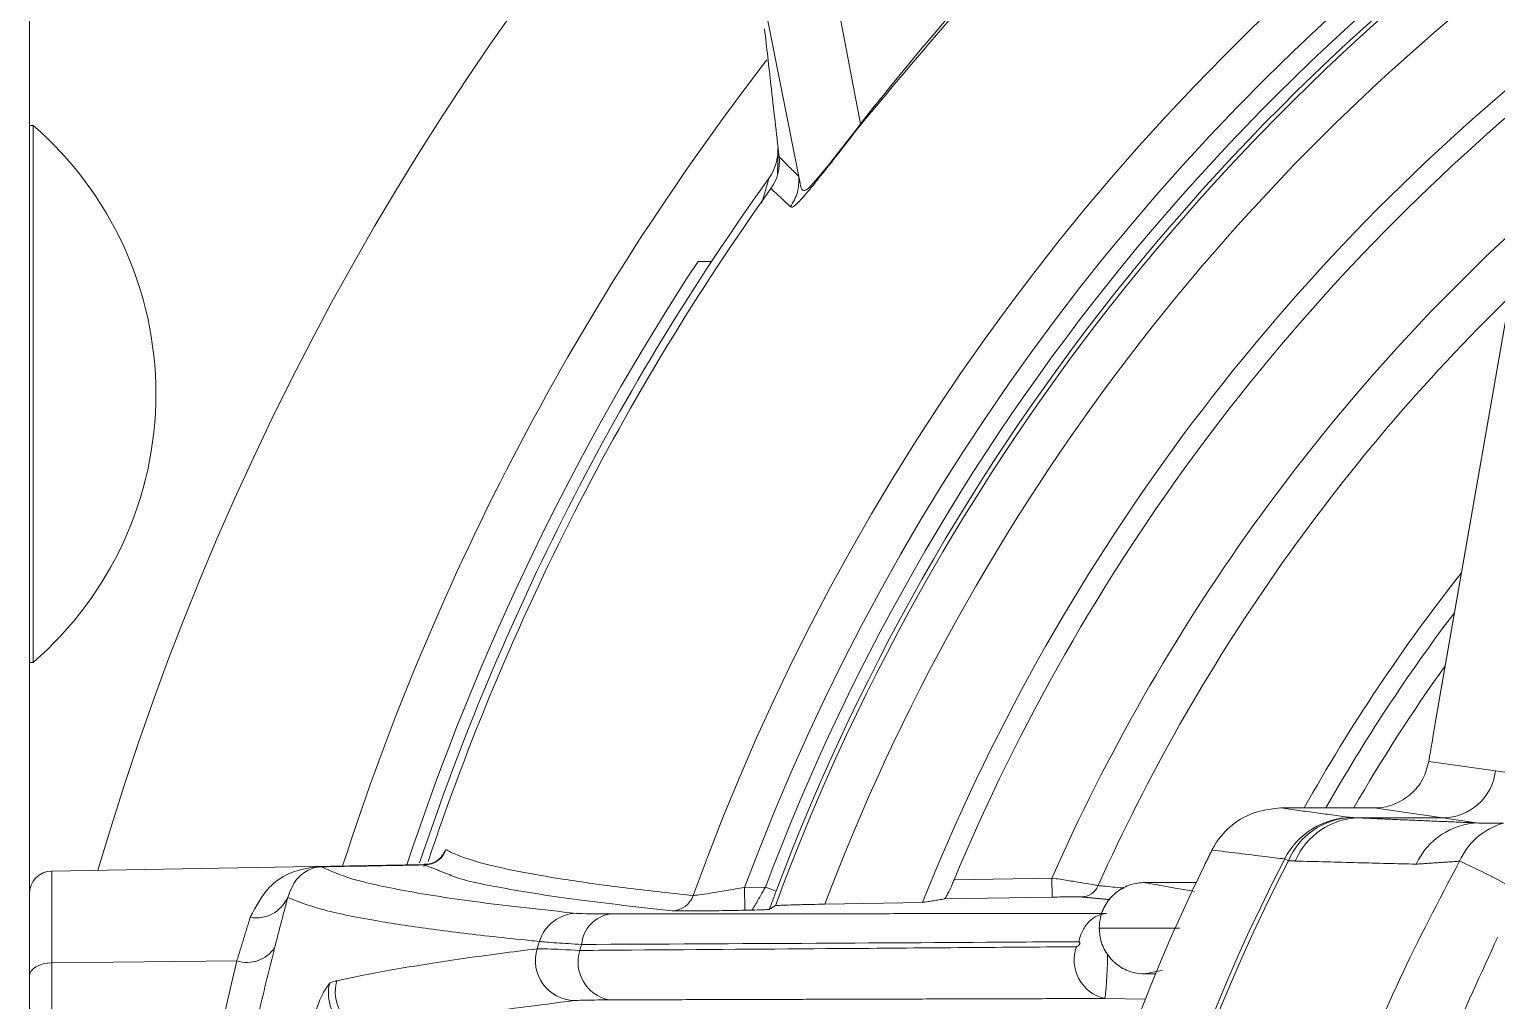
# Model space of a CAD drawing. Extents: x 16.7 to 113.1, y 4.5 to 84.5.
# Drawn here: x 103.273 to 105.198, y 36.787 to 38.061 of the extents above; entities that cross this region are included whole.
import ezdxf

# ---------------------------------------------------------------- set-up
doc = ezdxf.new("R2010")
doc.units = 0
doc.header["$MEASUREMENT"] = 0
doc.linetypes.add('SLD-SOLID', pattern=[0])
doc.layers.add('OBJECT', color=7, linetype='CONTINUOUS')

msp = doc.modelspace()

# ---------------------------------------------------------------- linework, layer by layer
at = {"layer": 'OBJECT', "linetype": 'SLD-SOLID', "lineweight": 15}
for p, q in [((103.2727, 37.2701), (103.2727, 44.0865)), ((105.3032, 38.217), (105.1171, 37.1513)), ((105.3032, 38.2165), (105.1171, 37.1508)), ((104.318, 38.1723), (104.3633, 37.9367)), ((104.2397, 38.0808), (104.2822, 37.8677)), ((103.2777, 37.9347), (103.2727, 37.9347)), ((103.2777, 37.9347), (103.2777, 37.2307)), ((104.1499, 37.7565), (104.1679, 37.7565)), ((103.2727, 34.4065), (103.2727, 37.2701)), ((103.2727, 37.2307), (103.2777, 37.2307)), ((105.1171, 37.1513), (105.1171, 37.1508)), ((105.1087, 37.1008), (105.1962, 37.0883)), ((105.1962, 37.0883), (105.2597, 37.0792)), ((105.0369, 37.0397), (104.9147, 37.0397)), ((105.1272, 37.0267), (105.0369, 37.0397)), ((105.1272, 37.0267), (105.0166, 37.0267)), ((105.174, 37.02), (105.1272, 37.0267)), ((103.7902, 36.9655), (103.3022, 36.957)), ((103.8132, 36.9749), (103.8146, 36.9781)), ((104.9244, 36.9704), (104.9196, 36.9729)), ((103.3022, 36.957), (103.3022, 36.8368)), ((104.4859, 36.9456), (104.6142, 36.9479)), ((104.6147, 36.9229), (104.6142, 36.9479)), ((104.8034, 36.9421), (104.7362, 36.9421)), ((104.211, 36.9356), (104.2384, 36.936)), ((104.211, 36.9356), (104.2115, 36.9056)), ((104.2384, 36.936), (104.2524, 36.9308)), ((104.6147, 36.9229), (104.4732, 36.9204)), ((104.2207, 36.9057), (104.2115, 36.9056)), ((104.3161, 36.9136), (104.4445, 36.9158)), ((103.5449, 36.8393), (103.3022, 36.8368)), ((103.3022, 36.8368), (103.3022, 36.3568)), ((104.7501, 36.8221), (104.7362, 36.8221)), ((104.6832, 36.7899), (104.7368, 36.789))]:
    msp.add_line(p, q, dxfattribs=at)
at = {"layer": 'OBJECT', "linetype": 'SLD-SOLID', "lineweight": 15, "flags": 128}
for points in [[(104.8007, 36.9304), (104.7976, 36.931), (104.7761, 36.9347), (104.762, 36.9371), (104.7528, 36.9388), (104.7467, 36.9399), (104.7428, 36.9406), (104.7403, 36.9411), (104.7386, 36.9414), (104.7376, 36.9417), (104.737, 36.9418), (104.7366, 36.9419), (104.7363, 36.942), (104.7362, 36.942), (104.7361, 36.942), (104.7361, 36.9421), (104.7361, 36.9421), (104.7361, 36.9421), (104.7361, 36.9421), (104.7361, 36.9421), (104.7361, 36.9421), (104.7361, 36.9421), (104.7362, 36.9421), (104.7362, 36.9421), (104.7362, 36.9421), (104.7362, 36.9421), (104.7362, 36.9421), (104.7362, 36.9421), (104.7362, 36.9421), (104.7362, 36.9421)], [(103.3022, 36.8368), (103.2964, 36.8364), (103.2909, 36.8353), (103.2858, 36.8336), (103.2813, 36.8314), (103.2776, 36.8287), (103.2749, 36.8256), (103.2733, 36.8223), (103.2727, 36.8188)], [(104.7592, 36.8265), (104.7558, 36.826), (104.7487, 36.8247), (104.7441, 36.8238), (104.7411, 36.8232), (104.7392, 36.8229), (104.7379, 36.8226), (104.7372, 36.8224), (104.7367, 36.8223), (104.7364, 36.8223), (104.7362, 36.8222), (104.7361, 36.8222), (104.7361, 36.8221), (104.7361, 36.8221), (104.7361, 36.8221), (104.7361, 36.8221), (104.7361, 36.8221), (104.7361, 36.8221), (104.7361, 36.8221), (104.7361, 36.8221), (104.7362, 36.8221), (104.7362, 36.8221), (104.7362, 36.8221), (104.7362, 36.8221), (104.7362, 36.8221), (104.7362, 36.8221), (104.7362, 36.8221)]]:
    msp.add_lwpolyline(points, dxfattribs=at)
at = {"layer": 'OBJECT', "linetype": 'SLD-SOLID', "lineweight": 15}
for centre, radius, start, end in [((106.9727, 35.9065), 3.76, 108.0496, 163.7593), ((106.9727, 35.9065), 3.0068, 93.8025, 160.2009), ((106.9727, 35.9065), 2.9472, 93.9337, 159.5632), ((106.9727, 35.9065), 2.9217, 121.1451, 159.3669), ((106.9727, 35.9065), 2.9067, 121.4467, 159.3669), ((106.9727, 35.9065), 2.901, 121.6184, 159.7287), ((106.9727, 35.9065), 2.841, 126.047, 159.2386), ((106.9727, 35.9065), 3.4547, 142.2686, 162.1811), ((106.9727, 35.9065), 2.7223, 128.6961, 158.2371), ((106.9727, 35.9065), 2.6951, 129.3545, 157.3213), ((102.9734, 37.5827), 0.4653, 310.8426, 49.1574), ((104.2142, 37.7454), 0.2425, 51.9012, 52.0702), ((104.1928, 37.9021), 0.062, 324.3266, 359), ((104.1967, 37.8869), 0.06, 324.4956, 6.5184), ((106.9727, 35.9065), 3.36, 144.3266, 161.585), ((106.9727, 35.9065), 3.35, 144.4956, 161.4994), ((106.9727, 35.9065), 2.5781, 132.4736, 156.1759), ((106.9727, 35.9065), 3.375, 146.7599, 161.7193), ((106.9727, 35.9065), 2.5186, 134.2685, 155.8244), ((106.9727, 35.9065), 2.3227, 141.6389, 150.7976), ((106.9727, 35.9065), 2.2979, 142.8025, 150.4512), ((106.9727, 35.9065), 2.2663, 144.3956, 149.9969), ((105.1268, 37.0966), 0.0698, 270.3171, 353.1576), ((105.0081, 36.9278), 0.0994, 90.2517, 152.9966), ((105.0102, 36.934), 0.0932, 91.5272, 156.9951), ((105.0191, 36.9336), 0.0932, 91.5256, 156.9105), ((105.1764, 36.9274), 0.0927, 91.4966, 155.3084), ((105.2308, 36.9337), 0.0894, 105.6603, 156.0862), ((103.7909, 36.995), 0.03, 271.0246, 341.1089), ((103.7909, 36.9951), 0.03, 271.0057, 341.0105), ((103.6526, 36.9627), 0.00343, 359.3626, 0.6374), ((103.7925, 36.9918), 0.026, 265.7193, 327.4762), ((106.9722, 35.907), 2.4031, 153.8964, 206.1036), ((106.9722, 35.907), 2.3128, 152.557, 207.443), ((106.9722, 35.907), 2.3074, 152.557, 207.443), ((104.845, 36.2813), 0.7528, 60.5869, 66.1726), ((103.3027, 36.927), 0.03, 91, 180), ((103.5703, 36.9411), 0.0454, 259.9348, 335.8549), ((104.1155, 36.9349), 0.0299, 271.2274, 340.5297), ((104.6523, 36.9479), 0.0248, 271.2344, 336.256), ((103.9918, 36.8493), 0.0523, 91.2398, 162.7673), ((104.0414, 36.857), 0.0443, 98.0542, 175.019), ((106.9727, 35.9065), 3.1787, 162.4546, 162.636), ((103.5585, 36.8803), 0.0431, 251.6789, 326.7533), ((103.989, 36.8396), 0.0525, 162.7989, 268.5417), ((104.0437, 36.838), 0.0512, 163.094, 257.6075), ((106.9727, 35.9065), 3.1248, 162.2171, 162.3692), ((104.6953, 36.8404), 0.0519, 160.3626, 256.5936), ((103.7176, 36.7965), 0.0526, 164.8981, 245.534), ((103.7267, 36.7992), 0.0526, 164.7379, 253.054)]:
    msp.add_arc(centre, radius, start, end, dxfattribs=at)
msp.add_ellipse((105.1497, 36.9612), major_axis=(0.0611, 0.4899), ratio=0.121842, start_param=1.188747, end_param=1.297006, dxfattribs=at)
for points, knots in [([(104.3633, 37.9367), (104.3633, 37.9367), (104.4469, 38.0442), (104.5829, 38.1984), (104.7823, 38.3859), (104.8882, 38.4737), (104.9425, 38.5159), (104.9425, 38.5159)], [0, 0, 0, 0, 0.000003, 0.497705, 0.748853, 0.999997, 1, 1, 1, 1]), ([(104.9429, 38.5154), (104.8895, 38.4721), (104.7826, 38.3857), (104.5828, 38.1982), (104.4513, 38.0408), (104.3638, 37.9362)], [0, 0, 0, 0, 0.251148, 0.502295, 1, 1, 1, 1]), ([(104.2563, 37.8937), (104.2527, 37.925), (104.2464, 37.9809), (104.24, 38.0368), (104.2372, 38.0614)], [0, 0, 0, 0, 0.56, 1, 1, 1, 1]), ([(104.3638, 37.9362), (104.3548, 37.9246), (104.3367, 37.9014), (104.3122, 37.8702), (104.2918, 37.8448), (104.2745, 37.8257), (104.2726, 37.8271), (104.2713, 37.828)], [0, 0, 0, 0, 0.13867, 0.277419, 0.423115, 0.599885, 1, 1, 1, 1]), ([(104.2822, 37.8677), (104.2822, 37.8677), (104.2822, 37.8675), (104.2839, 37.8596), (104.2844, 37.8462), (104.2932, 37.8506), (104.3013, 37.859), (104.308, 37.8668), (104.3211, 37.8829), (104.3376, 37.9038), (104.3548, 37.9257), (104.3633, 37.9367), (104.3633, 37.9367)], [0, 0, 0, 0, 0.000008, 0.011235, 0.408406, 0.550964, 0.581776, 0.700643, 0.724685, 0.86239, 0.999992, 1, 1, 1, 1]), ([(104.2563, 37.8937), (104.2564, 37.8936), (104.2567, 37.8933), (104.2608, 37.8892), (104.2699, 37.8799), (104.2786, 37.8712), (104.2822, 37.8677)], [0, 0, 0, 0, 0.132531, 0.454207, 0.77585, 1, 1, 1, 1]), ([(104.2335, 37.8327), (104.2336, 37.8331), (104.2355, 37.8396), (104.2384, 37.8494), (104.2414, 37.8598), (104.2429, 37.865), (104.2431, 37.8656), (104.2432, 37.8659)], [0, 0, 0, 0, 0.0265891, 0.4134787, 0.6887381, 0.8519278, 1, 1, 1, 1]), ([(104.2713, 37.828), (104.2749, 37.8341), (104.282, 37.8464), (104.2821, 37.8606), (104.2822, 37.8677)], [0, 0, 0, 0, 0.499999, 1, 1, 1, 1]), ([(104.2713, 37.828), (104.2677, 37.8314), (104.259, 37.8396), (104.25, 37.8478), (104.246, 37.8517), (104.2456, 37.852), (104.2456, 37.852)], [0, 0, 0, 0, 0.224142, 0.545792, 0.867469, 1, 1, 1, 1]), ([(105.1087, 37.1008), (105.1066, 37.0929), (105.1024, 37.0771), (105.0862, 37.0573), (105.065, 37.0439), (105.0474, 37.0399), (105.0381, 37.0397), (105.0369, 37.0397)], [0, 0, 0, 0, 0.245139, 0.490501, 0.730317, 0.965345, 1, 1, 1, 1]), ([(104.9147, 37.0397), (104.9033, 37.0386), (104.8804, 37.0363), (104.8501, 37.0189), (104.8324, 36.9996), (104.8256, 36.987), (104.8242, 36.9845)], [0, 0, 0, 0, 0.30705, 0.614016, 0.922363, 1, 1, 1, 1]), ([(103.8193, 36.9853), (103.8198, 36.985), (103.8221, 36.9836), (103.8333, 36.9778), (103.8597, 36.9685), (103.9102, 36.9569), (103.9729, 36.946), (104.049, 36.9353), (104.1121, 36.9284), (104.1436, 36.9249)], [0, 0, 0, 0, 0.013096, 0.06548, 0.275026, 0.456131, 0.637291, 0.818617, 1, 1, 1, 1]), ([(104.9196, 36.9729), (104.911, 36.9739), (104.8791, 36.9778), (104.8474, 36.9817), (104.8242, 36.9845)], [0, 0, 0, 0, 0.269854, 1, 1, 1, 1]), ([(103.5624, 36.8964), (103.57, 36.9106), (103.5888, 36.9458), (103.6223, 36.9591), (103.6479, 36.9622), (103.6509, 36.9625), (103.6534, 36.9626), (103.6549, 36.9627), (103.6558, 36.9627), (103.656, 36.9627)], [0, 0, 0, 0, 0.3745001, 0.926844, 0.9533741, 0.9778968, 0.9873126, 0.9971707, 1, 1, 1, 1]), ([(103.6117, 36.9225), (103.615, 36.9311), (103.6202, 36.9444), (103.6345, 36.9565), (103.6434, 36.9609), (103.652, 36.9623), (103.6534, 36.9625), (103.6545, 36.9626), (103.6552, 36.9626), (103.6555, 36.9626), (103.6558, 36.9626), (103.6559, 36.9626), (103.656, 36.9626)], [0, 0, 0, 0, 0.37593, 0.58147, 0.938747, 0.964182, 0.985816, 0.992803, 0.995664, 0.998558, 0.998579, 1, 1, 1, 1]), ([(103.656, 36.9627), (103.691, 36.9633), (103.7362, 36.9641), (103.7813, 36.9649), (103.7914, 36.9651)], [0, 0, 0, 0, 0.775375, 1, 1, 1, 1]), ([(103.7914, 36.965), (103.766, 36.9645), (103.7209, 36.9637), (103.6758, 36.963), (103.656, 36.9626)], [0, 0, 0, 0, 0.5626401, 1, 1, 1, 1]), ([(103.656, 36.9626), (103.6677, 36.9572), (103.691, 36.9465), (103.7624, 36.931), (103.8581, 36.9159), (103.9465, 36.9063), (103.9906, 36.9015)], [0, 0, 0, 0, 0.2496306, 0.499408, 0.7496294, 1, 1, 1, 1]), ([(105.1491, 34.8441), (105.1187, 34.902), (105.0577, 35.0183), (104.9859, 35.2043), (104.9295, 35.3984), (104.893, 35.5911), (104.8742, 35.7788), (104.871, 35.9606), (104.8832, 36.1443), (104.9187, 36.3784), (104.9817, 36.6036), (105.0677, 36.816), (105.1219, 36.9185), (105.1491, 36.9699)], [0, 0, 0, 0, 0.088396, 0.177531, 0.26901, 0.361303, 0.442162, 0.523579, 0.606757, 0.690543, 0.843256, 0.921374, 1, 1, 1, 1]), ([(105.0922, 36.9661), (105.0666, 36.9667), (105.0134, 36.968), (104.9607, 36.9694), (104.9334, 36.9702)], [0, 0, 0, 0, 0.4804785, 1, 1, 1, 1]), ([(104.1161, 36.905), (104.0732, 36.9097), (103.9874, 36.9191), (103.8965, 36.9339), (103.8438, 36.9442), (103.83, 36.9497), (103.8294, 36.95)], [0, 0, 0, 0, 0.32767, 0.655533, 0.983972, 1, 1, 1, 1]), ([(104.4732, 36.9204), (104.4736, 36.9207), (104.4744, 36.9213), (104.4767, 36.9254), (104.4797, 36.9315), (104.483, 36.9386), (104.4851, 36.9436), (104.4859, 36.9456)], [0, 0, 0, 0, 0.199566, 0.398712, 0.60884, 0.836454, 1, 1, 1, 1]), ([(104.6142, 36.9479), (104.6178, 36.9473), (104.6282, 36.9457), (104.6443, 36.9432), (104.6597, 36.9406), (104.6709, 36.9387), (104.6736, 36.9382), (104.675, 36.9379)], [0, 0, 0, 0, 0.122577, 0.356624, 0.574007, 0.78516, 1, 1, 1, 1]), ([(104.7362, 36.9421), (104.73, 36.9415), (104.717, 36.9404), (104.6993, 36.9307), (104.6853, 36.9159), (104.6774, 36.8987), (104.6766, 36.887), (104.6762, 36.8821)], [0, 0, 0, 0, 0.1983398, 0.4129718, 0.6270882, 0.8431282, 1, 1, 1, 1]), ([(103.9419, 36.8647), (103.9377, 36.8652), (103.9167, 36.8672), (103.8651, 36.8727), (103.7946, 36.8812), (103.7169, 36.8932), (103.6504, 36.9068), (103.6246, 36.9173), (103.6117, 36.9225)], [0, 0, 0, 0, 0.023416, 0.117081, 0.304416, 0.491809, 0.745833, 1, 1, 1, 1]), ([(104.1436, 36.9249), (104.1438, 36.925), (104.1448, 36.925), (104.1504, 36.9256), (104.1657, 36.9279), (104.1869, 36.9314), (104.2029, 36.9342), (104.211, 36.9356)], [0, 0, 0, 0, 0.02565, 0.243452, 0.482622, 0.73914, 1, 1, 1, 1]), ([(104.2207, 36.9057), (104.2207, 36.9058), (104.221, 36.9061), (104.2228, 36.9089), (104.2268, 36.9158), (104.2322, 36.9253), (104.2363, 36.9324), (104.2384, 36.936)], [0, 0, 0, 0, 0.07799, 0.284742, 0.51203, 0.754312, 1, 1, 1, 1]), ([(104.2524, 36.9308), (104.2504, 36.9253), (104.2472, 36.9169), (104.2444, 36.9094), (104.2433, 36.9067)], [0, 0, 0, 0, 0.637342, 1, 1, 1, 1]), ([(104.6528, 36.9231), (104.6519, 36.9231), (104.6502, 36.9232), (104.6432, 36.9232), (104.6334, 36.9231), (104.6234, 36.923), (104.6169, 36.9229), (104.6147, 36.9229)], [0, 0, 0, 0, 0.2085125, 0.4166312, 0.6350684, 0.8740632, 1, 1, 1, 1]), ([(104.675, 36.9379), (104.6771, 36.9377), (104.6878, 36.9367), (104.6991, 36.9356), (104.7084, 36.9347), (104.7091, 36.9346)], [0, 0, 0, 0, 0.18802, 0.940102, 1, 1, 1, 1]), ([(104.2115, 36.9056), (104.2001, 36.9054), (104.1772, 36.905), (104.1471, 36.9047), (104.1256, 36.9047), (104.1178, 36.9049), (104.1163, 36.905), (104.1161, 36.905)], [0, 0, 0, 0, 0.252657, 0.505679, 0.747853, 0.97329, 1, 1, 1, 1]), ([(104.2433, 36.9067), (104.243, 36.9066), (104.242, 36.9065), (104.2337, 36.9062), (104.2254, 36.9059), (104.2207, 36.9057), (104.2207, 36.9057)], [0, 0, 0, 0, 0.171553, 0.467213, 0.995099, 1, 1, 1, 1]), ([(104.2513, 36.9116), (104.2522, 36.9117), (104.2538, 36.9119), (104.2642, 36.9123), (104.2795, 36.9128), (104.2977, 36.9132), (104.3104, 36.9135), (104.3161, 36.9136)], [0, 0, 0, 0, 0.199271, 0.39838, 0.604049, 0.823538, 1, 1, 1, 1]), ([(103.9906, 36.9015), (103.9952, 36.9013), (104.003, 36.9009), (104.0256, 36.9009), (104.0352, 36.9008)], [0, 0, 0, 0, 0.576404, 1, 1, 1, 1]), ([(103.9972, 36.8608), (103.9854, 36.8615), (103.9572, 36.8632), (103.9475, 36.8642), (103.9419, 36.8647)], [0, 0, 0, 0, 0.422663, 1, 1, 1, 1]), ([(104.6492, 36.8644), (104.6262, 36.8643), (104.5108, 36.8635), (104.2929, 36.8622), (104.0996, 36.8613), (103.9972, 36.8608)], [0, 0, 0, 0, 0.105236, 0.526182, 1, 1, 1, 1]), ([(104.6464, 36.8578), (104.6467, 36.8579), (104.6475, 36.858), (104.6487, 36.8586), (104.6497, 36.8597), (104.6503, 36.8606), (104.6507, 36.8615), (104.6509, 36.8623), (104.6509, 36.8631), (104.6506, 36.8638), (104.6501, 36.8643), (104.6495, 36.8644), (104.6492, 36.8644)], [0, 0, 0, 0, 0.11179, 0.308323, 0.405355, 0.512738, 0.582945, 0.64962, 0.723408, 0.796438, 0.884273, 1, 1, 1, 1]), ([(104.6762, 36.8821), (104.6768, 36.8759), (104.678, 36.8629), (104.6876, 36.8452), (104.7025, 36.8312), (104.7196, 36.8233), (104.7313, 36.8225), (104.7362, 36.8221)], [0, 0, 0, 0, 0.19834, 0.412972, 0.627088, 0.843128, 1, 1, 1, 1]), ([(105.1992, 36.8705), (105.1551, 36.7745), (105.0657, 36.5802), (105.0015, 36.3145), (104.9724, 36.0921), (104.9643, 35.9161), (104.9709, 35.7384), (104.9988, 35.5131), (105.0627, 35.2416), (105.1533, 35.0437), (105.1992, 34.9435)], [0, 0, 0, 0, 0.158308, 0.320393, 0.4075, 0.494607, 0.584228, 0.67385, 0.834938, 1, 1, 1, 1]), ([(103.5945, 36.8566), (103.5877, 36.8292), (103.5537, 36.6921), (103.5258, 36.5338), (103.5108, 36.4027), (103.5085, 36.3828)], [0, 0, 0, 0, 0.1748506, 0.8747974, 1, 1, 1, 1]), ([(103.676, 36.8131), (103.6786, 36.8137), (103.6918, 36.8166), (103.7286, 36.8241), (103.7945, 36.8355), (103.8709, 36.8466), (103.9225, 36.8531), (103.9388, 36.8551)], [0, 0, 0, 0, 0.040495, 0.202477, 0.526502, 0.850526, 1, 1, 1, 1]), ([(103.9388, 36.8551), (103.9425, 36.8552), (103.9513, 36.8552), (103.9787, 36.8538), (103.9947, 36.8529)], [0, 0, 0, 0, 0.415675, 1, 1, 1, 1]), ([(103.9947, 36.8529), (104.0174, 36.8531), (104.1309, 36.8539), (104.3472, 36.8554), (104.5428, 36.857), (104.6464, 36.8578)], [0, 0, 0, 0, 0.105274, 0.526369, 1, 1, 1, 1]), ([(104.6874, 36.8478), (104.6873, 36.8449), (104.6871, 36.8358), (104.6865, 36.8209), (104.6858, 36.8096), (104.685, 36.7995), (104.6842, 36.7919), (104.6835, 36.7905), (104.6832, 36.7899)], [0, 0, 0, 0, 0.099193, 0.304789, 0.516835, 0.559119, 0.807614, 1, 1, 1, 1]), ([(103.4575, 36.3584), (103.4677, 36.4389), (103.4881, 36.6001), (103.526, 36.7595), (103.5449, 36.8393)], [0, 0, 0, 0, 0.4991533, 1, 1, 1, 1]), ([(103.6668, 36.8103), (103.6694, 36.8112), (103.6725, 36.8123), (103.6755, 36.813), (103.676, 36.8131)], [0, 0, 0, 0, 0.852454, 1, 1, 1, 1]), ([(103.5634, 36.3592), (103.5656, 36.3829), (103.57, 36.4306), (103.5835, 36.5188), (103.6013, 36.6083), (103.6225, 36.693), (103.6429, 36.7593), (103.6562, 36.795), (103.6599, 36.8002), (103.6603, 36.8007)], [0, 0, 0, 0, 0.1574669, 0.3153893, 0.476678, 0.6422522, 0.811196, 0.9796462, 1, 1, 1, 1]), ([(103.9877, 36.7871), (103.9404, 36.7812), (103.8458, 36.7695), (103.7795, 36.7572), (103.7463, 36.751)], [0, 0, 0, 0, 0.49985, 1, 1, 1, 1]), ([(104.0327, 36.7881), (104.0198, 36.788), (103.9978, 36.7878), (103.9906, 36.7873), (103.9877, 36.7871)], [0, 0, 0, 0, 0.585126, 1, 1, 1, 1])]:
    msp.add_open_spline(points, degree=3, knots=knots, dxfattribs=at)
for points, degree in [([(104.2543, 37.8716), (104.2549, 37.9062)], 1), ([(104.2822, 37.8677), (104.2822, 37.8677)], 1), ([(104.9147, 37.0397), (105.0077, 37.0271)], 1), ([(105.0077, 37.0271), (105.0166, 37.0267)], 1), ([(105.0166, 37.0267), (105.174, 37.02)], 1), ([(105.174, 37.02), (105.2067, 37.0197)], 1), ([(103.8132, 36.9749), (103.8193, 36.9853)], 1), ([(103.8193, 36.9853), (103.8193, 36.9853)], 1), ([(104.8242, 36.9845), (104.8142, 36.9643)], 1), ([(103.7914, 36.9651), (103.7903, 36.9632)], 1), ([(103.7914, 36.965), (103.7914, 36.9651)], 1), ([(103.8294, 36.95), (103.7914, 36.965)], 1), ([(104.9334, 36.9702), (104.9244, 36.9704)], 1), ([(105.1491, 36.9699), (105.0922, 36.9661)], 1), ([(103.6117, 36.9225), (103.5945, 36.8566)], 1), ([(104.6903, 36.9196), (104.6528, 36.9231)], 1), ([(104.2433, 36.9067), (104.2513, 36.9116)], 1), ([(104.4445, 36.9158), (104.4732, 36.9204)], 1), ([(103.5449, 36.8393), (103.5624, 36.8964)], 1), ([(104.0352, 36.9008), (104.686, 36.9014)], 1), ([(104.6492, 36.8644), (104.6508, 36.8695), (104.6539, 36.8796), (104.6628, 36.8914), (104.6738, 36.8995), (104.6819, 36.9007), (104.686, 36.9014)], 3), ([(104.6762, 36.8821), (104.7814, 36.8821)], 1), ([(103.6603, 36.8007), (103.6668, 36.8103)], 1), ([(104.6832, 36.7899), (104.0327, 36.7881)], 1)]:
    msp.add_open_spline(points, degree=degree, dxfattribs=at)

doc.saveas('drawing.dxf')
